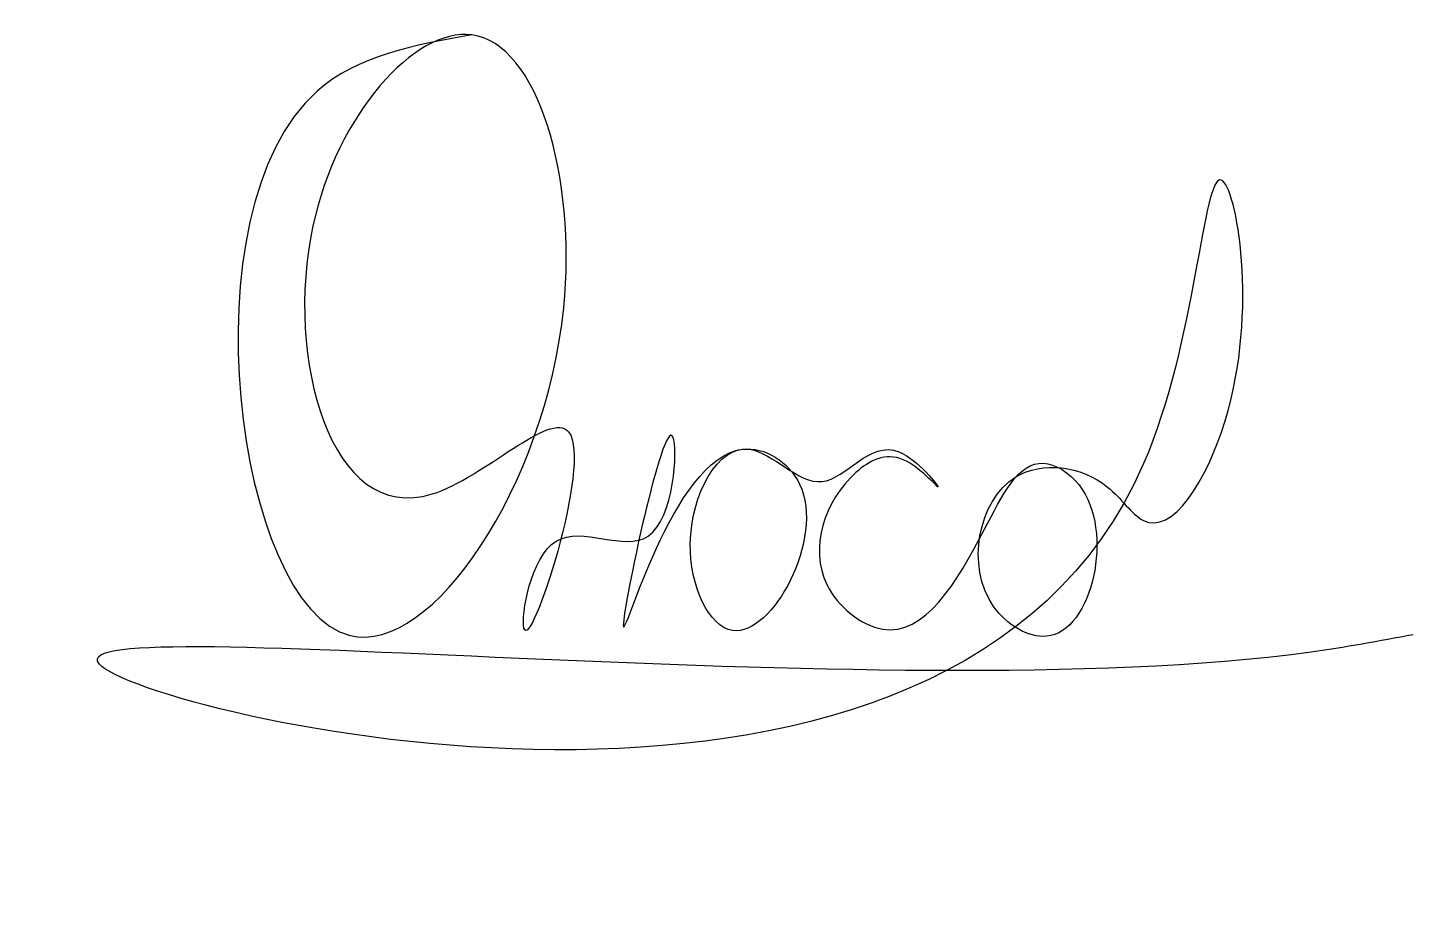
# Model space of a CAD drawing. Header units: millimetres. Extents: x 0.56 to 9.73, y -0.85 to 4.94.
import ezdxf

# ---------------------------------------------------------------- set-up
doc = ezdxf.new("R2010")
doc.units = ezdxf.units.MM

msp = doc.modelspace()

# ---------------------------------------------------------------- linework, layer by layer
at = {"color": 5}
msp.add_spline([(3.4996, 4.8881), (2.4766, 4.5155), (2.6957, 0.9151), (4.1084, 3.0822), (3.4996, 4.8881), (2.4493, 3.6239), (3.2378, 1.8509), (4.1412, 2.2613), (3.8456, 0.9644), (4.0591, 1.539), (4.6669, 1.5718), (4.8311, 2.2285), (4.5026, 0.9808), (5.2911, 2.1464), (5.6689, 1.9166), (5.2255, 0.9483), (4.9461, 1.5226), (5.3404, 2.1464), (5.8167, 1.933), (6.3259, 2.13), (6.585, 1.8975), (6.3554, 2.0773), (6.0413, 1.9924), (5.85, 1.2516), (6.2175, 0.9575), (6.8933, 1.6179), (7.2822, 2.0546), (7.5182, 1.9105), (7.3024, 0.9094), (6.9529, 1.1075), (7.0987, 1.9629), (7.7071, 1.8963), (7.9403, 1.6773), (8.4844, 2.3342), (8.4593, 3.9274), (7.9451, 2.0517), (1.0531, 0.7103), (9.0373, 0.8045), (9.7295, 0.9222)], degree=3, dxfattribs=at)

doc.saveas('drawing.dxf')
